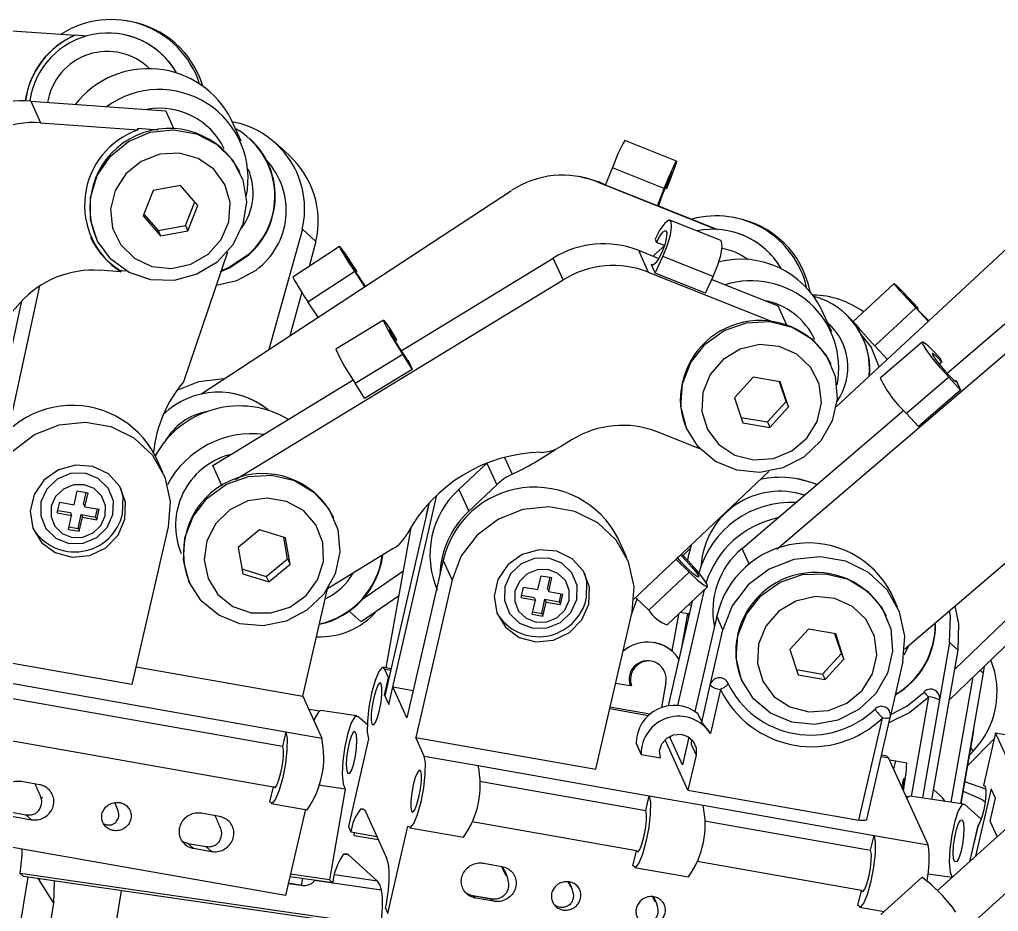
# Model space of a CAD drawing. Header units: millimetres. Extents: x -294 to 2792, y 5 to 1659.
# Drawn here: x -205.06 to -194.54, y 559.8 to 569.39 of the extents above; entities that cross this region are included whole.
import ezdxf

# ---------------------------------------------------------------- set-up
doc = ezdxf.new("R2010")
doc.units = ezdxf.units.MM
doc.layers.get('0').update_dxf_attribs({"lineweight": 18})

msp = doc.modelspace()

# ---------------------------------------------------------------- linework, layer by layer
at = {"color": 7, "linetype": 'Continuous', "lineweight": 25}
for p, q in [((-203.875, 569.368), (-203.905, 569.373)), ((-205.526, 569.295), (-204.466, 569.221)), ((-204.466, 569.221), (-204.464, 569.221)), ((-204.345, 569.212), (-204.464, 569.221)), ((-203.965, 569.232), (-203.965, 569.232)), ((-204.943, 568.513), (-204.837, 568.279)), ((-204.943, 568.513), (-203.49, 568.408)), ((-203.401, 568.211), (-203.49, 568.408)), ((-204.837, 568.279), (-203.79, 568.203)), ((-202.682, 568.081), (-202.788, 568.315)), ((-203.571, 568.201), (-203.797, 568.217)), ((-203.79, 568.203), (-203.797, 568.217)), ((-202.582, 568.104), (-202.586, 568.107)), ((-202.167, 567.932), (-202.313, 568.064)), ((-198.002, 567.867), (-198.559, 568.09)), ((-196.285, 565.228), (-193.285, 568.013)), ((-202.694, 567.744), (-202.696, 567.75)), ((-198.764, 567.609), (-198.69, 567.795)), ((-198.133, 567.572), (-198.69, 567.795)), ((-199.023, 567.696), (-199.053, 567.701)), ((-198.856, 567.645), (-197.579, 567.135)), ((-198.826, 567.64), (-198.856, 567.645)), ((-198.826, 567.64), (-198.762, 567.614)), ((-203.628, 567.551), (-203.735, 567.279)), ((-203.333, 567.606), (-203.628, 567.551)), ((-203.147, 567.39), (-203.333, 567.606)), ((-203.116, 565.362), (-199.774, 567.553)), ((-198.207, 567.386), (-198.764, 567.609)), ((-198.207, 567.386), (-198.133, 567.572)), ((-198.114, 567.569), (-198.127, 567.574)), ((-198.109, 567.568), (-198.114, 567.569)), ((-203.281, 567.177), (-203.181, 567.43)), ((-203.255, 567.118), (-203.147, 567.39)), ((-198.195, 567.384), (-198.207, 567.386)), ((-198.195, 567.388), (-197.56, 567.134)), ((-195.094, 565.588), (-192.971, 567.402)), ((-203.735, 567.279), (-203.549, 567.063)), ((-203.728, 567.298), (-203.575, 567.121)), ((-197.531, 567.017), (-198.073, 567.233)), ((-197.372, 567.258), (-197.402, 567.264)), ((-203.575, 567.121), (-203.281, 567.177)), ((-203.575, 567.121), (-203.549, 567.063)), ((-203.549, 567.063), (-203.255, 567.118)), ((-203.281, 567.177), (-203.255, 567.118)), ((-202.023, 567.137), (-202.383, 565.843)), ((-201.877, 567.005), (-202.023, 567.137)), ((-197.463, 567.122), (-197.464, 567.122)), ((-196.925, 563.697), (-192.865, 567.168)), ((-204.244, 567.048), (-204.242, 567.042)), ((-201.877, 567.005), (-201.952, 566.735)), ((-198.233, 567.029), (-198.218, 566.994)), ((-198.131, 566.96), (-198.218, 566.994)), ((-202.828, 566.89), (-203.301, 565.495)), ((-201.624, 566.95), (-202.126, 566.621)), ((-198.412, 566.91), (-198.306, 566.675)), ((-198.412, 566.91), (-198.193, 566.822)), ((-200.961, 565.829), (-199.326, 566.826)), ((-199.22, 566.592), (-199.326, 566.826)), ((-198.23, 566.664), (-198.148, 566.842)), ((-197.607, 566.626), (-198.148, 566.842)), ((-203.973, 566.677), (-204.2, 566.694)), ((-203.98, 566.692), (-203.973, 566.677)), ((-203.98, 566.692), (-203.915, 566.687)), ((-201.963, 566.355), (-201.461, 566.684)), ((-201.353, 566.518), (-201.461, 566.684)), ((-201.451, 566.675), (-201.442, 566.681)), ((-201.449, 566.672), (-201.437, 566.68)), ((-201.437, 566.68), (-201.442, 566.681)), ((-198.306, 566.675), (-196.973, 566.145)), ((-198.273, 566.758), (-198.23, 566.664)), ((-198.253, 566.75), (-198.273, 566.758)), ((-202.743, 564.445), (-199.22, 566.592)), ((-197.689, 566.449), (-198.23, 566.664)), ((-197.689, 566.449), (-197.607, 566.626)), ((-197.621, 566.595), (-196.909, 566.312)), ((-205.187, 564.955), (-204.845, 566.526)), ((-195.663, 566.553), (-196.102, 566.145)), ((-205.397, 564.715), (-205.037, 566.365)), ((-202.029, 566.458), (-202.159, 565.99)), ((-205.055, 566.345), (-205.481, 565.867)), ((-201.854, 566.19), (-201.963, 566.355)), ((-196.818, 566.11), (-196.909, 566.312)), ((-196.334, 566.033), (-196.44, 566.267)), ((-195.431, 566.292), (-195.871, 565.883)), ((-195.296, 566.146), (-195.431, 566.292)), ((-195.41, 566.288), (-195.417, 566.282)), ((-195.405, 566.287), (-195.414, 566.278)), ((-195.405, 566.287), (-195.41, 566.288)), ((-201.153, 566.159), (-201.665, 565.847)), ((-196.191, 566.231), (-196.194, 566.235)), ((-201.029, 565.98), (-201.013, 565.945)), ((-201.027, 565.937), (-201.013, 565.945)), ((-195.736, 565.738), (-195.871, 565.883)), ((-195.358, 565.924), (-195.812, 565.535)), ((-201.456, 565.481), (-200.944, 565.793)), ((-200.844, 565.632), (-200.944, 565.793)), ((-195.172, 565.755), (-195.15, 565.708)), ((-201.355, 565.32), (-200.844, 565.632)), ((-200.891, 565.723), (-200.886, 565.726)), ((-200.886, 565.726), (-200.844, 565.632)), ((-196.341, 565.685), (-196.343, 565.69)), ((-195.15, 565.708), (-195.177, 565.685)), ((-197.179, 565.545), (-197.379, 565.324)), ((-196.888, 565.495), (-197.179, 565.545)), ((-195.076, 565.545), (-195.53, 565.156)), ((-194.948, 565.404), (-195.076, 565.545)), ((-202.987, 564.595), (-201.478, 565.515)), ((-201.355, 565.32), (-201.456, 565.481)), ((-196.824, 565.284), (-196.895, 565.496)), ((-196.798, 565.225), (-196.888, 565.495)), ((-192.209, 565.477), (-195.547, 562.622)), ((-194.996, 565.509), (-195.005, 565.502)), ((-194.996, 565.509), (-194.948, 565.404)), ((-202.779, 565.371), (-202.78, 565.371)), ((-197.379, 565.324), (-197.289, 565.055)), ((-194.948, 565.404), (-195.402, 565.016)), ((-197.024, 565.064), (-196.824, 565.284)), ((-196.998, 565.005), (-196.798, 565.225)), ((-196.824, 565.284), (-196.798, 565.225)), ((-197.308, 565.112), (-197.024, 565.064)), ((-197.297, 563.704), (-195.56, 565.189)), ((-195.402, 565.016), (-195.53, 565.156)), ((-197.289, 565.055), (-196.998, 565.005)), ((-197.024, 565.064), (-196.998, 565.005)), ((-197.751, 564.776), (-198.21, 564.958)), ((-197.892, 564.988), (-197.889, 564.982)), ((-199.124, 564.875), (-199.249, 564.798)), ((-203.522, 564.52), (-203.601, 564.695)), ((-202.81, 564.71), (-202.787, 564.716)), ((-199.851, 564.682), (-199.769, 564.502)), ((-202.887, 564.375), (-202.987, 564.595)), ((-200.341, 564.339), (-200.046, 564.618)), ((-200.039, 564.62), (-199.934, 564.389)), ((-197.009, 564.532), (-198.459, 563.161)), ((-200.235, 564.105), (-199.934, 564.389)), ((-196.692, 564.45), (-196.711, 564.453)), ((-204.478, 564.173), (-204.443, 564.324)), ((-204.443, 564.324), (-204.327, 564.303)), ((-204.375, 564.182), (-204.346, 564.307)), ((-204.362, 564.153), (-204.327, 564.303)), ((-201.095, 562.028), (-200.577, 564.279)), ((-200.341, 564.339), (-200.235, 564.105)), ((-196.74, 564.306), (-196.741, 564.306)), ((-196.626, 564.277), (-196.74, 564.306)), ((-204.658, 564.088), (-204.632, 564.201)), ((-204.632, 564.201), (-204.478, 564.173)), ((-204.375, 564.182), (-204.362, 564.153)), ((-204.362, 564.153), (-204.207, 564.125)), ((-200.66, 564.195), (-201.137, 562.122)), ((-200.664, 564.191), (-200.693, 564.065)), ((-204.658, 564.088), (-204.504, 564.06)), ((-204.652, 564.113), (-204.517, 564.09)), ((-204.538, 563.91), (-204.504, 564.06)), ((-204.517, 564.09), (-204.504, 564.06)), ((-204.435, 563.919), (-204.401, 564.069)), ((-204.401, 564.069), (-204.246, 564.042)), ((-204.401, 564.069), (-204.388, 564.04)), ((-204.246, 564.042), (-204.226, 564.129)), ((-204.233, 564.013), (-204.207, 564.125)), ((-200.696, 564.059), (-200.693, 564.052)), ((-200.69, 564.066), (-200.693, 564.065)), ((-200.693, 564.065), (-200.691, 564.061)), ((-204.422, 563.889), (-204.388, 564.04)), ((-204.388, 564.04), (-204.233, 564.013)), ((-204.246, 564.042), (-204.233, 564.013)), ((-201.687, 564.035), (-201.69, 564.04)), ((-204.538, 563.91), (-204.422, 563.889)), ((-204.532, 563.936), (-204.435, 563.919)), ((-204.435, 563.919), (-204.422, 563.889)), ((-203.465, 563.936), (-203.855, 562.242)), ((-202.484, 563.906), (-202.713, 563.714)), ((-202.205, 563.817), (-202.484, 563.906)), ((-200.859, 563.927), (-201.125, 562.422)), ((-202.182, 563.594), (-202.222, 563.822)), ((-202.156, 563.536), (-202.205, 563.817)), ((-198.537, 563.608), (-198.632, 563.819)), ((-197.846, 563.741), (-197.868, 563.642)), ((-202.713, 563.714), (-202.664, 563.433)), ((-201.046, 563.703), (-201.752, 563.272)), ((-197.957, 563.632), (-197.99, 563.602)), ((-197.958, 563.635), (-197.957, 563.632)), ((-197.93, 563.628), (-197.855, 563.705)), ((-197.88, 563.576), (-197.868, 563.642)), ((-197.219, 563.53), (-197.297, 563.704)), ((-193.72, 563.648), (-195.012, 562.406)), ((-202.412, 563.403), (-202.182, 563.594)), ((-202.385, 563.344), (-202.156, 563.536)), ((-202.182, 563.594), (-202.156, 563.536)), ((-200.51, 563.577), (-200.9, 561.883)), ((-200.415, 563.366), (-200.51, 563.577)), ((-198.008, 563.588), (-197.867, 563.45)), ((-202.673, 563.486), (-202.412, 563.403)), ((-202.664, 563.433), (-202.385, 563.344)), ((-200.942, 563.458), (-201.375, 563.16)), ((-199.493, 563.262), (-199.458, 563.412)), ((-199.458, 563.412), (-199.342, 563.392)), ((-197.867, 563.45), (-198.3, 563.04)), ((-203.238, 563.338), (-203.235, 563.332)), ((-202.412, 563.403), (-202.385, 563.344)), ((-200.415, 563.366), (-200.805, 561.672)), ((-199.39, 563.271), (-199.361, 563.395)), ((-199.376, 563.241), (-199.342, 563.392)), ((-193.778, 563.32), (-195.069, 562.078)), ((-202.019, 562.118), (-201.754, 563.27)), ((-199.673, 563.176), (-199.647, 563.289)), ((-199.667, 563.202), (-199.532, 563.178)), ((-199.647, 563.289), (-199.493, 563.262)), ((-199.39, 563.271), (-199.376, 563.241)), ((-199.376, 563.241), (-199.222, 563.214)), ((-199.261, 563.131), (-199.241, 563.218)), ((-199.248, 563.101), (-199.222, 563.214)), ((-198.101, 562.884), (-197.667, 563.293)), ((-197.704, 563.259), (-197.99, 562.017)), ((-195.625, 563.073), (-195.691, 563.22)), ((-200.989, 563.193), (-201.393, 562.915)), ((-199.673, 563.176), (-199.519, 563.149)), ((-199.553, 562.998), (-199.519, 563.149)), ((-199.532, 563.178), (-199.519, 563.149)), ((-199.45, 563.007), (-199.416, 563.158)), ((-199.437, 562.978), (-199.402, 563.129)), ((-199.416, 563.158), (-199.261, 563.131)), ((-199.416, 563.158), (-199.402, 563.129)), ((-199.402, 563.129), (-199.248, 563.101)), ((-199.261, 563.131), (-199.248, 563.101)), ((-198.487, 562.994), (-198.422, 563.172)), ((-198.441, 563.179), (-198.3, 563.04)), ((-197.832, 563.138), (-197.905, 562.821)), ((-197.863, 563.1), (-197.871, 563.101)), ((-201.521, 563.03), (-201.393, 562.915)), ((-199.553, 562.998), (-199.437, 562.978)), ((-199.547, 563.024), (-199.45, 563.007)), ((-199.45, 563.007), (-199.437, 562.978)), ((-198.87, 561.331), (-198.48, 563.025)), ((-197.982, 562.995), (-198.052, 562.604)), ((-197.884, 563.002), (-197.961, 563.016)), ((-197.884, 563.002), (-197.944, 562.662)), ((-197.87, 562.974), (-197.884, 563.002)), ((-197.569, 562.977), (-197.805, 561.953)), ((-197.503, 562.831), (-197.569, 562.977)), ((-195.745, 562.976), (-195.748, 562.982)), ((-197.906, 562.826), (-198.093, 562.012)), ((-197.905, 562.821), (-198.091, 562.012)), ((-197.899, 562.845), (-197.906, 562.826)), ((-197.905, 562.821), (-197.906, 562.826)), ((-197.639, 562.236), (-197.503, 562.831)), ((-196.582, 562.837), (-196.783, 562.618)), ((-196.291, 562.786), (-196.582, 562.837)), ((-196.229, 562.574), (-196.299, 562.787)), ((-196.202, 562.515), (-196.291, 562.786)), ((-198.228, 562.69), (-198.243, 562.692)), ((-195.067, 562.695), (-195.175, 562.078)), ((-195.067, 562.695), (-194.975, 562.613)), ((-203.855, 562.242), (-205.79, 562.584)), ((-196.783, 562.618), (-196.694, 562.348)), ((-196.431, 562.355), (-196.229, 562.574)), ((-196.229, 562.574), (-196.202, 562.515)), ((-195.555, 562.561), (-195.504, 562.659)), ((-195.256, 561.008), (-194.975, 562.613)), ((-196.404, 562.296), (-196.202, 562.515)), ((-195.568, 562.49), (-195.702, 561.909)), ((-203.811, 562.434), (-202.019, 562.118)), ((-201.07, 562.412), (-201.156, 562.427)), ((-201.097, 562.316), (-201.139, 562.41)), ((-201.139, 562.41), (-201.074, 562.398)), ((-196.713, 562.405), (-196.431, 562.355)), ((-194.809, 561.748), (-194.701, 562.366)), ((-194.737, 562.398), (-194.701, 562.366)), ((-194.701, 562.366), (-194.691, 562.441)), ((-205.297, 562.281), (-202.202, 561.735)), ((-201.14, 562.128), (-201.097, 562.316)), ((-201.093, 562.315), (-201.097, 562.316)), ((-198.657, 562.258), (-198.5, 562.23)), ((-198.115, 562.264), (-198.163, 561.994)), ((-197.296, 562.28), (-197.293, 562.274)), ((-196.694, 562.348), (-196.404, 562.296)), ((-196.431, 562.355), (-196.404, 562.296)), ((-195.049, 560.978), (-194.814, 562.323)), ((-201.095, 562.028), (-201.051, 562.217)), ((-200.9, 561.883), (-201.051, 562.217)), ((-201.051, 562.217), (-200.832, 562.178)), ((-198.485, 562.227), (-198.5, 562.23)), ((-197.731, 561.839), (-197.639, 562.236)), ((-197.53, 562.189), (-197.638, 561.716)), ((-202.238, 561.575), (-205.283, 562.112)), ((-202.019, 562.118), (-201.815, 561.667)), ((-201.14, 562.128), (-201.095, 562.028)), ((-201.136, 562.127), (-201.14, 562.128)), ((-201.137, 562.122), (-201.095, 562.028)), ((-195.476, 561.04), (-195.29, 562.108)), ((-195.175, 562.078), (-195.359, 561.023)), ((-201.955, 561.977), (-201.836, 561.96)), ((-201.437, 561.906), (-201.824, 561.962)), ((-198.72, 561.983), (-198.303, 561.91)), ((-198.289, 561.922), (-198.717, 561.997)), ((-201.327, 561.811), (-201.426, 561.9)), ((-197.771, 561.927), (-197.731, 561.839)), ((-196.041, 560.784), (-195.789, 561.882)), ((-195.957, 560.791), (-195.704, 561.889)), ((-202.202, 561.735), (-202.238, 561.575)), ((-202.202, 561.735), (-201.815, 561.667)), ((-194.946, 560.963), (-194.809, 561.748)), ((-194.944, 560.962), (-194.807, 561.745)), ((-205.36, 561.676), (-202.338, 561.143)), ((-201.312, 561.657), (-201.529, 560.716)), ((-200.714, 561.473), (-200.805, 561.672)), ((-200.805, 561.672), (-198.87, 561.331)), ((-197.879, 561.108), (-198.125, 561.649)), ((-198.07, 561.67), (-198.064, 561.691)), ((-198.065, 561.69), (-198.07, 561.67)), ((-197.937, 561.378), (-198.07, 561.67)), ((-197.868, 561.677), (-197.937, 561.378)), ((-197.841, 561.655), (-197.846, 561.601)), ((-194.873, 561.368), (-194.587, 561.657)), ((-194.572, 561.724), (-194.703, 561.156)), ((-194.208, 560.92), (-194.572, 561.724)), ((-194.572, 561.724), (-194.309, 561.678)), ((-198.435, 561.607), (-198.382, 561.49)), ((-197.846, 561.601), (-197.792, 561.484)), ((-194.814, 561.525), (-194.853, 561.482)), ((-194.814, 561.525), (-194.839, 561.564)), ((-200.714, 561.473), (-200.134, 561.371)), ((-198.382, 561.49), (-198.175, 561.454)), ((-197.792, 561.484), (-197.879, 561.108)), ((-195.801, 561.468), (-195.723, 561.455)), ((-195.74, 561.472), (-195.798, 561.482)), ((-195.723, 561.455), (-195.74, 561.472)), ((-195.298, 560.518), (-195.723, 561.455)), ((-195.713, 561.434), (-195.644, 561.422)), ((-195.644, 561.422), (-195.526, 561.401)), ((-200.134, 561.371), (-198.296, 561.047)), ((-195.199, 560.025), (-193.844, 561.248)), ((-204.849, 561.165), (-205.042, 561.199)), ((-202.338, 561.143), (-202.375, 560.983)), ((-201.562, 561.119), (-201.851, 561.161)), ((-201.562, 561.119), (-201.733, 560.143)), ((-200.12, 561.202), (-198.333, 560.887)), ((-197.879, 561.108), (-196.041, 560.784)), ((-195.172, 561.053), (-195.237, 561.112)), ((-194.678, 561.119), (-194.903, 561.195)), ((-194.621, 561.122), (-194.788, 560.397)), ((-194.703, 561.156), (-194.686, 561.153)), ((-194.574, 561.02), (-194.621, 561.122)), ((-204.825, 561.034), (-204.819, 561.02)), ((-198.333, 560.887), (-198.296, 561.047)), ((-198.296, 561.047), (-197.716, 560.945)), ((-195.537, 561.045), (-195.505, 561.04)), ((-194.913, 560.958), (-195.494, 561.042)), ((-194.631, 560.775), (-194.574, 561.02)), ((-204.003, 560.884), (-204.039, 560.974)), ((-202.358, 560.965), (-201.971, 560.897)), ((-201.991, 560.901), (-202.205, 559.974)), ((-201.395, 560.905), (-201.362, 560.899)), ((-197.716, 560.945), (-195.878, 560.62)), ((-196.64, 558.036), (-193.465, 560.902)), ((-194.902, 560.952), (-194.727, 560.794)), ((-205.187, 560.876), (-204.994, 560.842)), ((-205.129, 560.823), (-204.936, 560.789)), ((-202.915, 560.824), (-203.108, 560.858)), ((-201.341, 560.87), (-201.118, 560.378)), ((-201.529, 560.716), (-201.502, 560.658)), ((-201.104, 559.78), (-200.888, 560.72)), ((-200.87, 560.703), (-200.29, 560.601)), ((-198.433, 560.454), (-200.197, 560.765)), ((-197.702, 560.776), (-195.915, 560.461)), ((-194.764, 560.726), (-194.853, 560.337)), ((-194.761, 560.729), (-194.851, 560.34)), ((-194.763, 560.726), (-194.761, 560.729)), ((-194.554, 560.607), (-194.631, 560.775)), ((-202.205, 559.974), (-206.073, 560.656)), ((-201.502, 560.658), (-201.223, 560.608)), ((-201.468, 560.621), (-201.463, 560.651)), ((-201.468, 560.621), (-201.208, 560.575)), ((-195.915, 560.461), (-195.878, 560.62)), ((-195.878, 560.62), (-195.298, 560.518)), ((-203.253, 560.535), (-203.059, 560.501)), ((-203.195, 560.482), (-203.001, 560.448)), ((-201.527, 560.41), (-201.574, 560.417)), ((-201.527, 560.41), (-201.217, 560.13)), ((-198.47, 560.294), (-198.433, 560.454)), ((-200.073, 560.322), (-199.88, 560.288)), ((-199.88, 560.278), (-199.837, 560.19)), ((-199.878, 560.288), (-199.847, 560.232)), ((-198.452, 560.277), (-197.872, 560.174)), ((-196.015, 560.028), (-197.779, 560.339)), ((-204.974, 560.171), (-205.134, 559.204)), ((-201.184, 559.649), (-205.057, 560.211)), ((-205.057, 560.211), (-205.021, 560.178)), ((-201.148, 559.616), (-205.021, 560.178)), ((-204.862, 560.155), (-204.697, 559.892)), ((-201.696, 560.11), (-202.158, 560.177)), ((-201.733, 560.143), (-202.152, 560.204)), ((-202.023, 560.157), (-202.035, 560.087)), ((-201.217, 560.13), (-201.677, 560.197)), ((-195.363, 560.171), (-195.807, 559.77)), ((-195.298, 560.209), (-195.038, 560.171)), ((-195.039, 560.17), (-195.038, 560.171)), ((-204.691, 560.13), (-204.697, 559.892)), ((-202.175, 560.103), (-202.155, 560.102)), ((-202.035, 560.081), (-202.175, 560.101)), ((-202.026, 560.083), (-202.155, 560.102)), ((-201.173, 560.032), (-201.892, 560.137)), ((-201.733, 560.143), (-201.696, 560.11)), ((-199.168, 560.121), (-199.141, 560.067)), ((-199.159, 560.12), (-199.152, 560.106)), ((-204.095, 559.252), (-203.967, 560.025)), ((-199.998, 559.938), (-200.192, 559.972)), ((-200.19, 559.971), (-200.192, 559.972)), ((-199.996, 559.937), (-200.19, 559.971)), ((-199.967, 559.912), (-200.16, 559.946)), ((-198.259, 559.961), (-198.232, 559.906)), ((-198.25, 559.96), (-198.243, 559.946)), ((-196.052, 559.868), (-196.015, 560.028)), ((-204.697, 559.892), (-204.879, 558.797)), ((-201.131, 559.838), (-201.104, 559.78)), ((-199.996, 559.937), (-199.998, 559.938)), ((-196.034, 559.85), (-195.77, 559.804))]:
    msp.add_line(p, q, dxfattribs=at)
for points in [[(-202.94, 566.781), (-203.157, 566.651), (-203.401, 566.586), (-203.652, 566.593), (-203.886, 566.672), (-204.083, 566.814), (-204.225, 567.008), (-204.3, 567.236), (-204.301, 567.478), (-204.228, 567.713), (-204.087, 567.919), (-203.892, 568.078), (-203.658, 568.177), (-203.408, 568.205), (-203.163, 568.162), (-202.945, 568.051), (-202.773, 567.881), (-202.664, 567.667), (-202.625, 567.429), (-202.662, 567.189), (-202.77, 566.966), (-202.94, 566.781)], [(-203.037, 566.866), (-202.896, 567.025), (-202.814, 567.216), (-202.8, 567.421), (-202.855, 567.616), (-202.974, 567.781), (-203.143, 567.897), (-203.345, 567.952), (-203.557, 567.941), (-203.757, 567.864), (-203.922, 567.729), (-204.035, 567.552), (-204.084, 567.351), (-204.063, 567.148), (-203.975, 566.966), (-203.829, 566.823), (-203.641, 566.736), (-203.431, 566.714), (-203.222, 566.759), (-203.037, 566.866)], [(-198.133, 567.572), (-198.087, 567.686), (-198.045, 567.782), (-198.016, 567.845), (-198.002, 567.867), (-198.007, 567.844), (-198.029, 567.779), (-198.065, 567.682), (-198.109, 567.568)], [(-198.114, 567.569), (-198.086, 567.64), (-198.063, 567.7), (-198.05, 567.741), (-198.047, 567.756), (-198.055, 567.742), (-198.074, 567.702), (-198.099, 567.642), (-198.128, 567.571), (-198.156, 567.5), (-198.179, 567.44), (-198.192, 567.399), (-198.195, 567.384)], [(-199.023, 567.696), (-198.94, 567.678), (-198.826, 567.64)], [(-198.148, 566.842), (-198.102, 566.957), (-198.068, 567.07), (-198.054, 567.162), (-198.06, 567.219), (-198.086, 567.233), (-198.128, 567.202), (-198.18, 567.13), (-198.233, 567.029)], [(-198.218, 566.994), (-198.181, 567.062), (-198.146, 567.108), (-198.12, 567.122), (-198.106, 567.102), (-198.108, 567.053), (-198.124, 566.982), (-198.153, 566.903), (-198.189, 566.829), (-198.225, 566.775), (-198.254, 566.75), (-198.273, 566.758)], [(-197.607, 566.626), (-197.56, 566.742), (-197.527, 566.854), (-197.512, 566.946), (-197.518, 567.004), (-197.531, 567.017)], [(-201.461, 566.684), (-201.527, 566.786), (-201.581, 566.873), (-201.615, 566.93), (-201.624, 566.95), (-201.606, 566.928), (-201.565, 566.87), (-201.505, 566.782), (-201.437, 566.68)], [(-198.251, 566.845), (-198.223, 566.875), (-198.123, 566.964)], [(-202.906, 566.679), (-202.807, 566.719), (-202.598, 566.861)], [(-202.602, 566.865), (-202.811, 566.723), (-202.897, 566.687)], [(-201.442, 566.681), (-201.488, 566.75), (-201.527, 566.808), (-201.552, 566.842), (-201.558, 566.848), (-201.545, 566.823), (-201.514, 566.773), (-201.472, 566.707), (-201.425, 566.636), (-201.383, 566.573), (-201.353, 566.53), (-201.347, 566.522)], [(-202.949, 566.534), (-202.729, 566.583), (-202.521, 566.697)], [(-195.431, 566.292), (-195.524, 566.392), (-195.6, 566.477), (-195.649, 566.534), (-195.662, 566.553), (-195.639, 566.532), (-195.581, 566.474), (-195.499, 566.388), (-195.405, 566.287)], [(-195.41, 566.288), (-195.463, 566.344), (-195.509, 566.392), (-195.541, 566.424), (-195.554, 566.436), (-195.546, 566.425), (-195.519, 566.394), (-195.477, 566.347), (-195.425, 566.291), (-195.373, 566.234), (-195.327, 566.186), (-195.295, 566.154), (-195.291, 566.15)], [(-200.944, 565.793), (-201.009, 565.898), (-201.071, 566.002), (-201.12, 566.088), (-201.148, 566.143), (-201.152, 566.159), (-201.131, 566.134), (-201.088, 566.071), (-201.029, 565.98)], [(-201.013, 565.945), (-201.053, 566.006), (-201.081, 566.046), (-201.091, 566.057), (-201.083, 566.037), (-201.057, 565.99), (-201.019, 565.924), (-200.975, 565.851), (-200.933, 565.785), (-200.901, 565.737), (-200.884, 565.716), (-200.886, 565.726)], [(-197.938, 565.474), (-197.849, 565.703), (-197.694, 565.9), (-197.488, 566.047), (-197.249, 566.13), (-196.998, 566.142), (-196.757, 566.083), (-196.548, 565.957), (-196.39, 565.775), (-196.295, 565.555), (-196.274, 565.314), (-196.328, 565.076), (-196.451, 564.86), (-196.633, 564.686), (-196.858, 564.57), (-197.106, 564.522), (-197.355, 564.546), (-197.582, 564.639), (-197.768, 564.795), (-197.896, 564.998), (-197.954, 565.231), (-197.938, 565.474)], [(-195.822, 565.658), (-195.911, 565.87), (-196.016, 566.004)], [(-197.718, 565.382), (-197.728, 565.177), (-197.669, 564.983), (-197.547, 564.821), (-197.376, 564.708), (-197.173, 564.656), (-196.961, 564.671), (-196.763, 564.752), (-196.6, 564.889), (-196.49, 565.068), (-196.445, 565.27), (-196.47, 565.472), (-196.561, 565.653), (-196.71, 565.793), (-196.9, 565.876), (-197.11, 565.895), (-197.318, 565.846), (-197.501, 565.736), (-197.639, 565.575), (-197.718, 565.382)], [(-195.076, 565.545), (-195.168, 565.65), (-195.253, 565.755), (-195.318, 565.844), (-195.354, 565.903), (-195.355, 565.924), (-195.32, 565.904), (-195.256, 565.844), (-195.172, 565.755)], [(-195.15, 565.708), (-195.201, 565.762), (-195.238, 565.795), (-195.254, 565.802), (-195.247, 565.781), (-195.217, 565.737), (-195.171, 565.677), (-195.116, 565.612), (-195.062, 565.554), (-195.02, 565.513), (-194.996, 565.497), (-194.996, 565.509)], [(-202.866, 565.527), (-203.141, 565.495), (-203.373, 565.402)], [(-205.4, 564.277), (-205.3, 564.535), (-205.129, 564.759), (-204.902, 564.929), (-204.637, 565.033), (-204.356, 565.062), (-204.081, 565.014), (-203.834, 564.892), (-203.635, 564.706), (-203.502, 564.472), (-203.444, 564.208), (-203.465, 563.936)], [(-203.93, 564.018), (-203.923, 564.201), (-203.985, 564.371), (-204.108, 564.505), (-204.274, 564.586), (-204.462, 564.601), (-204.646, 564.55), (-204.801, 564.44), (-204.906, 564.284), (-204.948, 564.104), (-204.919, 563.924), (-204.826, 563.77), (-204.679, 563.66), (-204.498, 563.611), (-204.309, 563.629), (-204.137, 563.711), (-204.004, 563.847), (-203.93, 564.018)], [(-204.059, 564.068), (-204.055, 564.217), (-204.111, 564.354), (-204.218, 564.457), (-204.359, 564.512), (-204.514, 564.51), (-204.658, 564.45), (-204.77, 564.343), (-204.833, 564.204), (-204.836, 564.055), (-204.781, 563.918), (-204.674, 563.814), (-204.532, 563.759), (-204.378, 563.762), (-204.234, 563.821), (-204.122, 563.929), (-204.059, 564.068)], [(-203.11, 563.141), (-203.24, 563.343), (-203.3, 563.576), (-203.285, 563.818), (-203.198, 564.048), (-203.045, 564.246), (-202.84, 564.394), (-202.601, 564.479), (-202.35, 564.493), (-202.109, 564.435), (-201.899, 564.311), (-201.739, 564.13), (-201.643, 563.91), (-201.62, 563.67), (-201.672, 563.431), (-201.793, 563.215), (-201.974, 563.04), (-202.199, 562.922), (-202.446, 562.872), (-202.695, 562.894), (-202.923, 562.986), (-203.11, 563.141)], [(-204.142, 564.055), (-204.14, 564.167), (-204.181, 564.27), (-204.261, 564.348), (-204.368, 564.389), (-204.484, 564.387), (-204.592, 564.342), (-204.676, 564.262), (-204.723, 564.158), (-204.725, 564.046), (-204.684, 563.943), (-204.604, 563.865), (-204.498, 563.824), (-204.382, 563.826), (-204.273, 563.871), (-204.189, 563.951), (-204.142, 564.055)], [(-196.492, 564.392), (-196.554, 564.415), (-196.692, 564.45)], [(-203.956, 564.076), (-203.949, 564.259), (-203.973, 564.35)], [(-202.931, 563.21), (-202.771, 563.082), (-202.574, 563.013), (-202.363, 563.011), (-202.159, 563.075), (-201.984, 563.198), (-201.859, 563.368), (-201.796, 563.566), (-201.802, 563.77), (-201.877, 563.958), (-202.012, 564.111), (-202.193, 564.21), (-202.4, 564.246), (-202.611, 564.215), (-202.802, 564.12), (-202.954, 563.971), (-203.05, 563.785), (-203.078, 563.581), (-203.037, 563.383), (-202.931, 563.21)], [(-198.48, 563.025), (-198.458, 563.297), (-198.517, 563.56), (-198.65, 563.795), (-198.849, 563.98), (-199.095, 564.102), (-199.371, 564.151), (-199.652, 564.122), (-199.917, 564.018), (-200.144, 563.847), (-200.315, 563.624), (-200.415, 563.366)], [(-198.945, 563.107), (-198.938, 563.289), (-199, 563.459), (-199.123, 563.594), (-199.289, 563.674), (-199.477, 563.69), (-199.661, 563.639), (-199.816, 563.528), (-199.921, 563.372), (-199.963, 563.193), (-199.934, 563.013), (-199.84, 562.858), (-199.693, 562.749), (-199.513, 562.7), (-199.324, 562.718), (-199.152, 562.8), (-199.019, 562.936), (-198.945, 563.107)], [(-197.957, 563.632), (-197.897, 563.571), (-197.84, 563.508), (-197.794, 563.452), (-197.767, 563.412), (-197.764, 563.395), (-197.785, 563.403), (-197.826, 563.435), (-197.881, 563.486), (-197.941, 563.548), (-197.99, 563.602)], [(-197.867, 563.45), (-197.776, 563.364), (-197.706, 563.309), (-197.67, 563.292), (-197.672, 563.317), (-197.712, 563.379), (-197.784, 563.469), (-197.877, 563.573), (-197.947, 563.645)], [(-199.074, 563.156), (-199.07, 563.306), (-199.126, 563.442), (-199.233, 563.546), (-199.374, 563.601), (-199.529, 563.598), (-199.673, 563.539), (-199.785, 563.432), (-199.848, 563.293), (-199.851, 563.144), (-199.796, 563.007), (-199.689, 562.903), (-199.547, 562.848), (-199.393, 562.851), (-199.248, 562.91), (-199.137, 563.017), (-199.074, 563.156)], [(-195.568, 562.49), (-195.546, 562.762), (-195.605, 563.025), (-195.738, 563.26), (-195.937, 563.445), (-196.183, 563.567), (-196.459, 563.616), (-196.74, 563.587), (-197.005, 563.483), (-197.232, 563.312), (-197.402, 563.089), (-197.503, 562.831)], [(-199.157, 563.144), (-199.155, 563.256), (-199.196, 563.359), (-199.276, 563.436), (-199.383, 563.478), (-199.499, 563.476), (-199.607, 563.431), (-199.691, 563.351), (-199.738, 563.246), (-199.74, 563.135), (-199.699, 563.032), (-199.619, 562.954), (-199.512, 562.913), (-199.397, 562.915), (-199.288, 562.959), (-199.204, 563.04), (-199.157, 563.144)], [(-198.971, 563.165), (-198.964, 563.348), (-198.988, 563.439)], [(-197.342, 562.77), (-197.251, 562.999), (-197.095, 563.195), (-196.888, 563.341), (-196.648, 563.423), (-196.397, 563.433), (-196.157, 563.373), (-195.949, 563.245), (-195.792, 563.063), (-195.699, 562.841), (-195.679, 562.601), (-195.734, 562.363), (-195.859, 562.147), (-196.042, 561.975), (-196.268, 561.86), (-196.516, 561.813), (-196.764, 561.838), (-196.991, 561.934), (-197.176, 562.09), (-197.302, 562.294), (-197.359, 562.528), (-197.342, 562.77)], [(-197.863, 563.1), (-197.862, 563.1), (-197.842, 563.094)], [(-197.122, 562.677), (-197.133, 562.473), (-197.075, 562.278), (-196.955, 562.115), (-196.784, 562.001), (-196.581, 561.948), (-196.369, 561.962), (-196.171, 562.042), (-196.007, 562.178), (-195.896, 562.357), (-195.85, 562.558), (-195.873, 562.76), (-195.963, 562.941), (-196.111, 563.082), (-196.301, 563.167), (-196.511, 563.187), (-196.719, 563.139), (-196.902, 563.03), (-197.042, 562.87), (-197.122, 562.677)], [(-197.861, 563.013), (-197.866, 563.01), (-197.884, 563.002)], [(-195.067, 562.695), (-195.058, 562.976), (-195.066, 563.034)], [(-194.975, 562.613), (-194.967, 562.894), (-195.008, 563.084)], [(-198.04, 562.602), (-198.14, 562.663), (-198.228, 562.69)], [(-201.139, 562.41), (-201.166, 562.426), (-201.202, 562.382), (-201.242, 562.285), (-201.279, 562.15), (-201.308, 561.997), (-201.325, 561.85), (-201.326, 561.73), (-201.312, 561.657)], [(-201.195, 561.966), (-201.178, 562.054), (-201.169, 562.139), (-201.168, 562.207), (-201.176, 562.25), (-201.191, 562.259), (-201.212, 562.234), (-201.235, 562.178), (-201.256, 562.101), (-201.273, 562.013), (-201.283, 561.928), (-201.283, 561.859), (-201.276, 561.817), (-201.26, 561.808), (-201.239, 561.833), (-201.217, 561.888), (-201.195, 561.966)], [(-197.451, 562.259), (-197.45, 562.252), (-197.453, 562.245), (-197.459, 562.236), (-197.469, 562.226), (-197.481, 562.217), (-197.495, 562.207), (-197.512, 562.198), (-197.53, 562.189)], [(-195.699, 561.92), (-195.526, 562.008), (-195.341, 562.159)], [(-195.29, 562.108), (-195.493, 561.942), (-195.718, 561.832)], [(-201.824, 561.962), (-201.847, 561.952), (-201.885, 561.889), (-201.899, 561.853)], [(-201.426, 561.9), (-201.459, 561.896), (-201.498, 561.832), (-201.536, 561.72), (-201.567, 561.576), (-201.588, 561.421), (-201.594, 561.28), (-201.585, 561.174), (-201.562, 561.119)], [(-195.704, 561.889), (-195.704, 561.889), (-195.707, 561.885), (-195.714, 561.881), (-195.724, 561.879), (-195.737, 561.878), (-195.753, 561.878), (-195.77, 561.88), (-195.789, 561.882)], [(-202.202, 561.735), (-202.188, 561.662), (-202.189, 561.542), (-202.206, 561.395), (-202.235, 561.242), (-202.272, 561.107), (-202.312, 561.01), (-202.348, 560.967), (-202.375, 560.983)], [(-201.536, 561.548), (-201.548, 561.459), (-201.552, 561.378), (-201.547, 561.317), (-201.533, 561.285), (-201.514, 561.288), (-201.492, 561.324), (-201.47, 561.389), (-201.452, 561.472), (-201.44, 561.561), (-201.437, 561.642), (-201.442, 561.703), (-201.455, 561.734), (-201.474, 561.732), (-201.496, 561.695), (-201.518, 561.631), (-201.536, 561.548)], [(-194.807, 561.745), (-194.807, 561.745), (-194.809, 561.748)], [(-194.807, 561.745), (-194.806, 561.758), (-194.806, 561.766)], [(-198.175, 561.454), (-198.183, 561.53), (-198.159, 561.605), (-198.106, 561.665), (-198.034, 561.702), (-197.954, 561.708), (-197.879, 561.684), (-197.822, 561.632), (-197.791, 561.562), (-197.792, 561.484)], [(-202.238, 561.575), (-202.23, 561.533), (-202.231, 561.464), (-202.241, 561.38), (-202.258, 561.292), (-202.279, 561.214), (-202.302, 561.158), (-202.323, 561.133), (-202.338, 561.143)], [(-200.888, 560.72), (-200.861, 560.704), (-200.825, 560.748), (-200.785, 560.845), (-200.748, 560.98), (-200.719, 561.133), (-200.702, 561.28), (-200.701, 561.4), (-200.714, 561.473)], [(-195.644, 561.422), (-195.655, 561.393), (-195.669, 561.336)], [(-200.831, 561.164), (-200.848, 561.076), (-200.858, 560.991), (-200.859, 560.923), (-200.851, 560.88), (-200.835, 560.871), (-200.815, 560.896), (-200.792, 560.952), (-200.77, 561.03), (-200.754, 561.117), (-200.744, 561.202), (-200.743, 561.271), (-200.751, 561.313), (-200.767, 561.323), (-200.787, 561.297), (-200.81, 561.242), (-200.831, 561.164)], [(-195.58, 561.139), (-195.574, 561.168), (-195.562, 561.217), (-195.556, 561.234), (-195.556, 561.216), (-195.562, 561.166), (-195.569, 561.116)], [(-194.703, 561.156), (-194.687, 561.154), (-194.678, 561.119), (-194.677, 561.058), (-194.684, 560.979), (-194.699, 560.894), (-194.719, 560.817), (-194.741, 560.759), (-194.761, 560.729)], [(-198.296, 561.047), (-198.283, 560.973), (-198.284, 560.854), (-198.301, 560.706), (-198.33, 560.553), (-198.367, 560.418), (-198.407, 560.322), (-198.443, 560.278), (-198.47, 560.294)], [(-195.494, 561.042), (-195.516, 561.032), (-195.526, 561.021)], [(-194.921, 561.096), (-194.718, 561.006), (-194.684, 560.982)], [(-201.395, 560.905), (-201.387, 560.907), (-201.38, 560.907), (-201.372, 560.906), (-201.365, 560.902), (-201.359, 560.897), (-201.353, 560.89), (-201.347, 560.881), (-201.341, 560.87)], [(-198.433, 560.454), (-198.417, 560.445), (-198.397, 560.47), (-198.374, 560.525), (-198.352, 560.603), (-198.336, 560.691), (-198.326, 560.776), (-198.325, 560.845), (-198.333, 560.887)], [(-194.902, 560.952), (-194.935, 560.948), (-194.974, 560.885), (-195.012, 560.772), (-195.043, 560.628), (-195.064, 560.473), (-195.07, 560.332), (-195.061, 560.226), (-195.038, 560.171)], [(-195.957, 560.791), (-195.957, 560.791), (-195.96, 560.786), (-195.967, 560.783), (-195.977, 560.78), (-195.99, 560.779), (-196.005, 560.78), (-196.023, 560.781), (-196.041, 560.784)], [(-195.012, 560.6), (-194.994, 560.683), (-194.972, 560.748), (-194.95, 560.784), (-194.931, 560.787), (-194.918, 560.755), (-194.913, 560.694), (-194.916, 560.613), (-194.928, 560.524), (-194.946, 560.441), (-194.968, 560.376), (-194.99, 560.34), (-195.009, 560.337), (-195.023, 560.369), (-195.028, 560.43), (-195.024, 560.511), (-195.012, 560.6)], [(-195.878, 560.62), (-195.865, 560.547), (-195.866, 560.427), (-195.883, 560.28), (-195.912, 560.127), (-195.949, 559.992), (-195.989, 559.895), (-196.025, 559.852), (-196.052, 559.868)], [(-196.015, 560.028), (-195.999, 560.018), (-195.979, 560.044), (-195.956, 560.099), (-195.934, 560.177), (-195.918, 560.265), (-195.908, 560.35), (-195.907, 560.418), (-195.915, 560.461)]]:
    msp.add_lwpolyline(points, dxfattribs=at)
for centre, radius, start, end in [((-204.078, 568.39), 0.999, 18.5867, 122.5558), ((-204.049, 568.384), 0.999, 17.4827, 79.989), ((-204.11, 568.394), 0.9, 113.2905, 172.2723), ((-204.108, 568.394), 0.9, 113.2905, 172.2533), ((-204.113, 568.395), 0.849, 29.8861, 172.0003), ((-204.112, 568.395), 0.849, 29.8645, 79.995), ((-204.12, 568.396), 0.65, 45.3369, 170.8596), ((-203.678, 567.863), 0.998, 26.9272, 141.9844), ((-203.562, 567.682), 0.955, 348.2656, 126.0563), ((-205.016, 567.467), 1.049, 86.0305, 138.2747), ((-203.554, 567.671), 0.764, 25.3926, 100.4899), ((-204.91, 567.233), 1.049, 86.0305, 138.2747), ((-202.953, 567.353), 0.954, 346.9051, 79.3894), ((-203.509, 567.395), 0.855, 109.1845, 237.136), ((-203.456, 567.368), 0.851, 26.7192, 202.0767), ((-203.153, 567.491), 0.834, 311.3453, 60.6323), ((-203.154, 567.49), 0.839, 311.4926, 47.0166), ((-197.265, 567.341), 1.495, 149.9309, 162.3218), ((-202.991, 567.337), 0.794, 306.3138, 42.5526), ((-202.816, 567.22), 0.963, 347.1282, 47.6536), ((-203.202, 567.527), 0.649, 324.0651, 22.9283), ((-199.226, 566.718), 0.999, 68.2143, 123.2454), ((-197.575, 566.28), 0.999, 13.3808, 105.1374), ((-197.546, 566.274), 0.999, 11.171, 79.988), ((-197.611, 566.286), 0.849, 30.106, 101.6857), ((-197.611, 566.286), 0.849, 30.083, 79.9941), ((-203.558, 567.392), 0.817, 204.4631, 238.9292), ((-198.785, 565.948), 1.031, 68.8126, 121.665), ((-197.619, 566.287), 0.649, 53.2328, 80.6665), ((-197.31, 565.848), 0.965, 25.7775, 104.1931), ((-204.273, 565.647), 1.049, 86.0305, 138.2747), ((-198.679, 565.714), 1.031, 68.8126, 121.665), ((-199.675, 567.947), 2.787, 208.4265, 214.8425), ((-197.198, 565.642), 0.94, 348.948, 107.5206), ((-197.191, 565.639), 0.743, 24.7836, 79.6499), ((-196.551, 565.473), 0.955, 54.147, 88.9794), ((-196.737, 565.632), 0.81, 354.5987, 74.7453), ((-197.104, 565.299), 0.856, 27.2366, 167.8116), ((-196.741, 565.628), 0.817, 355.2686, 47.6622), ((-196.795, 565.652), 0.635, 324.7259, 49.02), ((-193.185, 568.496), 3.747, 218.8655, 224.2091), ((-199.434, 566.876), 2.457, 204.7423, 214.6007), ((-194.713, 566.058), 1.217, 205.4375, 227.8185), ((-202.265, 564.609), 1.363, 139.452, 174.5845), ((-197.187, 565.307), 0.774, 167.1007, 204.3186), ((-202.927, 564.535), 0.849, 50.525, 134.1559), ((-202.927, 564.535), 0.849, 50.503, 79.9983), ((-204.497, 564.236), 1.006, 27.1785, 167.5395), ((-202.7, 564.206), 1.03, 59.1998, 151.3516), ((-202.934, 564.535), 0.65, 99.3088, 150.9757), ((-198.582, 563.997), 1.031, 68.8126, 121.665), ((-202.558, 563.898), 1.04, 83.2002, 151.7788), ((-199.468, 565.157), 0.42, 271.2028, 301.4026), ((-202.601, 563.954), 0.785, 105.4332, 202.6328), ((-199.427, 563.067), 1.671, 91.0965, 151.6315), ((-201.112, 567.363), 3.161, 295.1361, 304.878), ((-202.449, 563.658), 0.851, 26.7322, 202.0636), ((-199.502, 563.931), 0.63, 115.1194, 133.3571), ((-196.884, 563.47), 0.999, 67.083, 102.6208), ((-199.527, 563.356), 1.007, 27.3459, 167.372), ((-199.702, 563.636), 0.95, 132.266, 203.5429), ((-196.889, 563.469), 0.85, 72.0164, 176.3204), ((-196.764, 563.167), 1.034, 87.3149, 164.5476), ((-204.469, 564.193), 0.526, 211.1384, 347.1543), ((-199.568, 563.387), 0.979, 132.906, 178.3361), ((-196.701, 563.022), 1.032, 101.8834, 162.1998), ((-201.26, 564.055), 0.412, 301.2247, 331.8415), ((-196.586, 562.757), 1.007, 27.3459, 167.372), ((-202.023, 563.74), 0.87, 282.044, 352.9894), ((-202.027, 563.743), 0.87, 282.3585, 352.5909), ((-196.742, 563.034), 0.87, 129.6645, 191.3119), ((-202.058, 563.771), 0.668, 294.7094, 330.3369), ((-196.509, 562.591), 0.856, 27.2293, 167.4887), ((-199.484, 563.282), 0.526, 211.1384, 347.1543), ((-201.834, 563.566), 0.811, 267.3104, 318.5537), ((-197.967, 563.26), 0.4, 213.4466, 250.4206), ((-196.085, 562.881), 0.867, 300.0299, 1.572), ((-196.089, 562.885), 0.868, 300.4648, 1.0456), ((-198.312, 562.299), 0.4, 33.0287, 131.9267), ((-196.591, 562.598), 0.774, 166.7441, 204.3144), ((-198.312, 562.298), 0.2, 349.986, 200.0342), ((-198.297, 562.296), 0.2, 82.176, 200.0072), ((-195.47, 562.162), 0.914, 315.8263, 22.129), ((-197.541, 562.214), 0.101, 26.6203, 167.3607), ((-196.559, 562.691), 0.992, 205.8703, 314.1297), ((-197.516, 562.376), 0.187, 228.5515, 265.7757), ((-196.548, 562.665), 1.091, 205.8703, 314.1297), ((-195.271, 562.092), 0.1, 47.961, 135.8814), ((-194.275, 563.184), 1.479, 223.7418, 226.6637), ((-195.269, 562.095), 0.096, 349.619, 47.7396), ((-195.321, 561.759), 0.351, 65.3703, 84.9044), ((-198.027, 561.61), 0.408, 50.9951, 180.3983), ((-195.799, 561.91), 0.0983, 25.9428, 134.8133), ((-195.415, 562.271), 0.539, 212.7024, 226.1106), ((-195.802, 561.912), 0.1, 350, 24.3979), ((-197.978, 561.497), 0.404, 32.851, 180.9282), ((-195.802, 561.912), 0.1, 347.0361, 350), ((-202.773, 561.46), 0.98, 324.9077, 12.1804), ((-201.092, 561.164), 0.98, 324.9077, 12.1804), ((-197.72, 561.528), 2.198, 348.8801, 356.6801), ((-195.361, 560.844), 0.282, 30.646, 47.9535), ((-201.043, 560.605), 0.462, 139.5556, 173.5019), ((-198.674, 560.738), 0.98, 324.9077, 12.1804), ((-206.708, 560.485), 1.673, 350.5939, 359.5949), ((-196.306, 560.356), 1.021, 347.4323, 9.1251), ((-201.06, 560.049), 0.639, 145.8345, 174.4951), ((-201.557, 560.377), 0.0442, 48.1277, 136.0791), ((-201.546, 560.22), 0.456, 1.7173, 20.3199), ((-202.666, 560.195), 1.576, 346.9079, 1.3946), ((-199.757, 560.23), 0.09, 178.7518, 206.7165), ((-196.371, 558.825), 1.681, 35.225, 53.1871), ((-201.365, 560.004), 0.194, 8.4178, 40.2676), ((-199.062, 560.107), 0.0898, 180.6142, 207.0343), ((-202.343, 559.876), 1.181, 348.9081, 7.6331), ((-198.153, 559.947), 0.0898, 180.6142, 207.0343)]:
    msp.add_arc(centre, radius, start, end, dxfattribs=at)
for points, knots in [([(-197.977, 562.516), (-197.984, 562.527), (-197.999, 562.549), (-198.023, 562.576), (-198.042, 562.595), (-198.051, 562.603), (-198.051, 562.604), (-198.051, 562.604)], [0, 0, 0, 0, 0.0267095, 0.0536086, 0.0807005, 0.1037048, 0.1158664, 0.1158664, 0.1158664, 0.1158664]), ([(-197.638, 561.716), (-197.647, 561.73), (-197.663, 561.755), (-197.691, 561.789), (-197.713, 561.815), (-197.727, 561.832), (-197.73, 561.837), (-197.731, 561.839)], [0, 0, 0, 0, 0.0428467, 0.0764977, 0.1103897, 0.1391683, 0.1543824, 0.1543824, 0.1543824, 0.1543824]), ([(-205.042, 561.199), (-205.065, 561.201), (-205.109, 561.204), (-205.175, 561.182), (-205.23, 561.142), (-205.268, 561.087), (-205.287, 561.023), (-205.282, 560.958), (-205.256, 560.899), (-205.21, 560.853), (-205.164, 560.83), (-205.136, 560.824), (-205.129, 560.823)], [0, 0, 0, 0, 0.0665986, 0.1331978, 0.1997776, 0.2663117, 0.3327938, 0.3992417, 0.4656934, 0.5321887, 0.5987476, 0.6196465, 0.6196465, 0.6196465, 0.6196465]), ([(-204.936, 560.789), (-204.913, 560.787), (-204.869, 560.783), (-204.803, 560.806), (-204.748, 560.846), (-204.71, 560.901), (-204.691, 560.964), (-204.696, 561.029), (-204.722, 561.088), (-204.768, 561.135), (-204.814, 561.157), (-204.842, 561.163), (-204.849, 561.165)], [0, 0, 0, 0, 0.0666122, 0.1332255, 0.1998067, 0.2663246, 0.3327882, 0.3992325, 0.4656987, 0.5322133, 0.598778, 0.6196459, 0.6196459, 0.6196459, 0.6196459]), ([(-204.833, 561.031), (-204.849, 561.068), (-204.868, 561.115), (-204.89, 561.163), (-204.894, 561.173)], [0, 0, 0, 0, 0.1232352, 0.154293, 0.154293, 0.154293, 0.154293]), ([(-204.844, 560.905), (-204.835, 560.931), (-204.818, 560.981), (-204.828, 561.014), (-204.833, 561.031)], [0, 0, 0, 0, 0.0676274, 0.132437, 0.132437, 0.132437, 0.132437]), ([(-204.994, 560.842), (-204.977, 560.841), (-204.945, 560.838), (-204.901, 560.851), (-204.864, 560.875), (-204.851, 560.895), (-204.844, 560.905)], [0, 0, 0, 0, 0.0413186, 0.0825854, 0.1247085, 0.174944, 0.174944, 0.174944, 0.174944]), ([(-203.987, 560.974), (-204.005, 560.975), (-204.041, 560.978), (-204.093, 560.96), (-204.137, 560.928), (-204.168, 560.884), (-204.183, 560.833), (-204.179, 560.781), (-204.158, 560.734), (-204.121, 560.697), (-204.074, 560.674), (-204.02, 560.668), (-203.966, 560.679), (-203.919, 560.707), (-203.884, 560.748), (-203.864, 560.797), (-203.862, 560.849), (-203.877, 560.899), (-203.91, 560.939), (-203.949, 560.964), (-203.977, 560.971), (-203.987, 560.974)], [0, 0, 0, 0, 0.0533097, 0.1066199, 0.1599136, 0.2131694, 0.2663833, 0.3195699, 0.3727596, 0.4259844, 0.4792611, 0.5325809, 0.5859134, 0.639222, 0.6924817, 0.7456923, 0.7988772, 0.8520699, 0.9052966, 0.9585658, 0.991933, 0.991933, 0.991933, 0.991933]), ([(-204.936, 560.789), (-204.947, 560.798), (-204.966, 560.814), (-204.985, 560.834), (-204.994, 560.842)], [0, 0, 0, 0, 0.04442444, 0.07927597, 0.07927597, 0.07927597, 0.07927597]), ([(-204.028, 560.761), (-204.017, 560.777), (-203.985, 560.824), (-203.996, 560.86), (-204.003, 560.884)], [0, 0, 0, 0, 0.0457157, 0.1383957, 0.1383957, 0.1383957, 0.1383957]), ([(-203.108, 560.858), (-203.13, 560.859), (-203.175, 560.863), (-203.24, 560.841), (-203.295, 560.801), (-203.334, 560.745), (-203.352, 560.682), (-203.348, 560.617), (-203.321, 560.558), (-203.276, 560.512), (-203.23, 560.489), (-203.201, 560.483), (-203.195, 560.482)], [0, 0, 0, 0, 0.0665986, 0.1331978, 0.1997776, 0.2663117, 0.3327938, 0.3992417, 0.4656934, 0.5321887, 0.5987476, 0.6196465, 0.6196465, 0.6196465, 0.6196465]), ([(-203.001, 560.448), (-202.979, 560.446), (-202.934, 560.442), (-202.869, 560.464), (-202.814, 560.505), (-202.775, 560.56), (-202.757, 560.623), (-202.761, 560.688), (-202.788, 560.747), (-202.834, 560.794), (-202.88, 560.816), (-202.908, 560.822), (-202.915, 560.824)], [0, 0, 0, 0, 0.0666122, 0.1332255, 0.1998067, 0.2663246, 0.3327882, 0.3992325, 0.4656987, 0.5322133, 0.598778, 0.6196459, 0.6196459, 0.6196459, 0.6196459]), ([(-202.899, 560.69), (-202.914, 560.727), (-202.934, 560.774), (-202.955, 560.822), (-202.96, 560.831)], [0, 0, 0, 0, 0.1232352, 0.154293, 0.154293, 0.154293, 0.154293]), ([(-204.161, 560.748), (-204.16, 560.747), (-204.148, 560.74), (-204.121, 560.733), (-204.088, 560.732), (-204.057, 560.74), (-204.038, 560.752), (-204.029, 560.76), (-204.028, 560.761)], [0, 0, 0, 0, 0.0044968, 0.0379364, 0.0668492, 0.0957563, 0.135013, 0.1447084, 0.1447084, 0.1447084, 0.1447084]), ([(-202.909, 560.564), (-202.901, 560.59), (-202.883, 560.64), (-202.894, 560.673), (-202.899, 560.69)], [0, 0, 0, 0, 0.0676274, 0.132437, 0.132437, 0.132437, 0.132437]), ([(-203.32, 560.563), (-203.308, 560.556), (-203.288, 560.543), (-203.264, 560.538), (-203.253, 560.535)], [0, 0, 0, 0, 0.03990342, 0.07352429, 0.07352429, 0.07352429, 0.07352429]), ([(-203.195, 560.482), (-203.206, 560.491), (-203.225, 560.507), (-203.244, 560.527), (-203.253, 560.535)], [0, 0, 0, 0, 0.04442444, 0.07927597, 0.07927597, 0.07927597, 0.07927597]), ([(-203.059, 560.501), (-203.043, 560.5), (-203.01, 560.497), (-202.966, 560.51), (-202.93, 560.534), (-202.917, 560.554), (-202.909, 560.564)], [0, 0, 0, 0, 0.0413186, 0.0825854, 0.1247085, 0.174944, 0.174944, 0.174944, 0.174944]), ([(-203.001, 560.448), (-203.012, 560.457), (-203.032, 560.473), (-203.051, 560.493), (-203.059, 560.501)], [0, 0, 0, 0, 0.04442444, 0.07927597, 0.07927597, 0.07927597, 0.07927597]), ([(-200.16, 559.946), (-200.181, 559.952), (-200.224, 559.964), (-200.274, 560.006), (-200.307, 560.062), (-200.319, 560.126), (-200.307, 560.191), (-200.275, 560.249), (-200.224, 560.295), (-200.161, 560.322), (-200.109, 560.327), (-200.08, 560.323), (-200.073, 560.322)], [0, 0, 0, 0, 0.0665647, 0.1331294, 0.1996941, 0.2662587, 0.3328234, 0.3993881, 0.4659528, 0.5325175, 0.5990822, 0.619942, 0.619942, 0.619942, 0.619942]), ([(-199.88, 560.288), (-199.859, 560.282), (-199.816, 560.271), (-199.766, 560.228), (-199.733, 560.172), (-199.721, 560.108), (-199.733, 560.043), (-199.765, 559.985), (-199.816, 559.939), (-199.879, 559.912), (-199.931, 559.907), (-199.96, 559.911), (-199.967, 559.912)], [0, 0, 0, 0, 0.0665647, 0.1331294, 0.1996941, 0.2662587, 0.3328234, 0.3993881, 0.4659528, 0.5325175, 0.5990822, 0.619942, 0.619942, 0.619942, 0.619942]), ([(-199.847, 560.232), (-199.843, 560.225), (-199.826, 560.193), (-199.815, 560.142), (-199.807, 560.103)], [0, 0, 0, 0, 0.0305535, 0.1363747, 0.1363747, 0.1363747, 0.1363747]), ([(-201.892, 560.137), (-201.899, 560.127), (-201.911, 560.109), (-201.951, 560.086), (-201.994, 560.077), (-202.024, 560.08), (-202.035, 560.081)], [0, 0, 0, 0, 0.0517752, 0.0948057, 0.1380242, 0.1640723, 0.1640723, 0.1640723, 0.1640723]), ([(-199.807, 560.103), (-199.807, 560.082), (-199.807, 560.049), (-199.834, 559.994), (-199.876, 559.955), (-199.934, 559.933), (-199.976, 559.934), (-199.996, 559.937), (-199.996, 559.937)], [0, 0, 0, 0, 0.0909632, 0.1469777, 0.1985911, 0.2483091, 0.2969932, 0.2970025, 0.2970025, 0.2970025, 0.2970025]), ([(-199.034, 559.943), (-199.039, 559.927), (-199.05, 559.893), (-199.087, 559.853), (-199.135, 559.826), (-199.188, 559.815), (-199.242, 559.821), (-199.289, 559.845), (-199.325, 559.882), (-199.346, 559.93), (-199.348, 559.973), (-199.34, 560.016), (-199.32, 560.056), (-199.281, 560.094), (-199.233, 560.119), (-199.179, 560.126), (-199.126, 560.117), (-199.08, 560.09), (-199.046, 560.051), (-199.029, 560.002), (-199.029, 559.965), (-199.033, 559.945), (-199.034, 559.943)], [0, 0, 0, 0, 0.0532515, 0.1065029, 0.1597544, 0.2130059, 0.2662573, 0.3195088, 0.3727603, 0.4260118, 0.4792632, 0.505602, 0.5588535, 0.6121049, 0.6653564, 0.7186079, 0.7718594, 0.8251108, 0.8783623, 0.9316138, 0.9848652, 0.9918864, 0.9918864, 0.9918864, 0.9918864]), ([(-199.152, 560.106), (-199.147, 560.098), (-199.129, 560.066), (-199.118, 560.018), (-199.11, 559.982)], [0, 0, 0, 0, 0.0357267, 0.1319229, 0.1319229, 0.1319229, 0.1319229]), ([(-200.19, 559.971), (-200.19, 559.971), (-200.209, 559.975), (-200.239, 559.984), (-200.264, 560.003), (-200.272, 560.01)], [0, 0, 0, 0, 0.00001211, 0.05943719, 0.09367248, 0.09367248, 0.09367248, 0.09367248]), ([(-200.16, 559.946), (-200.166, 559.951), (-200.176, 559.959), (-200.185, 559.967), (-200.19, 559.971)], [0, 0, 0, 0, 0.02178988, 0.03890737, 0.03890737, 0.03890737, 0.03890737]), ([(-199.11, 559.982), (-199.11, 559.969), (-199.11, 559.945), (-199.124, 559.905), (-199.151, 559.872), (-199.192, 559.849), (-199.24, 559.844), (-199.282, 559.852), (-199.303, 559.867), (-199.311, 559.872)], [0, 0, 0, 0, 0.0624447, 0.1143513, 0.1582845, 0.1984048, 0.2367166, 0.2742962, 0.2959747, 0.2959747, 0.2959747, 0.2959747]), ([(-198.124, 559.783), (-198.13, 559.766), (-198.141, 559.733), (-198.178, 559.693), (-198.225, 559.665), (-198.279, 559.654), (-198.332, 559.661), (-198.38, 559.684), (-198.416, 559.722), (-198.437, 559.77), (-198.439, 559.813), (-198.43, 559.855), (-198.411, 559.895), (-198.372, 559.934), (-198.323, 559.958), (-198.269, 559.966), (-198.217, 559.956), (-198.171, 559.93), (-198.137, 559.89), (-198.12, 559.842), (-198.12, 559.804), (-198.124, 559.785), (-198.124, 559.783)], [0, 0, 0, 0, 0.0532515, 0.1065029, 0.1597544, 0.2130059, 0.2662573, 0.3195088, 0.3727603, 0.4260118, 0.4792632, 0.505602, 0.5588535, 0.6121049, 0.6653564, 0.7186079, 0.7718594, 0.8251108, 0.8783623, 0.9316138, 0.9848652, 0.9918864, 0.9918864, 0.9918864, 0.9918864]), ([(-198.243, 559.946), (-198.238, 559.937), (-198.22, 559.906), (-198.209, 559.858), (-198.201, 559.822)], [0, 0, 0, 0, 0.0357267, 0.1319229, 0.1319229, 0.1319229, 0.1319229]), ([(-199.967, 559.912), (-199.972, 559.916), (-199.982, 559.924), (-199.992, 559.933), (-199.996, 559.937)], [0, 0, 0, 0, 0.02178988, 0.03890737, 0.03890737, 0.03890737, 0.03890737]), ([(-198.201, 559.822), (-198.201, 559.809), (-198.2, 559.785), (-198.214, 559.745), (-198.242, 559.711), (-198.283, 559.689), (-198.33, 559.684), (-198.373, 559.692), (-198.394, 559.706), (-198.402, 559.712)], [0, 0, 0, 0, 0.0624447, 0.1143513, 0.1582845, 0.1984048, 0.2367166, 0.2742962, 0.2959747, 0.2959747, 0.2959747, 0.2959747])]:
    msp.add_open_spline(points, degree=3, knots=knots, dxfattribs=at)

doc.saveas('drawing.dxf')
